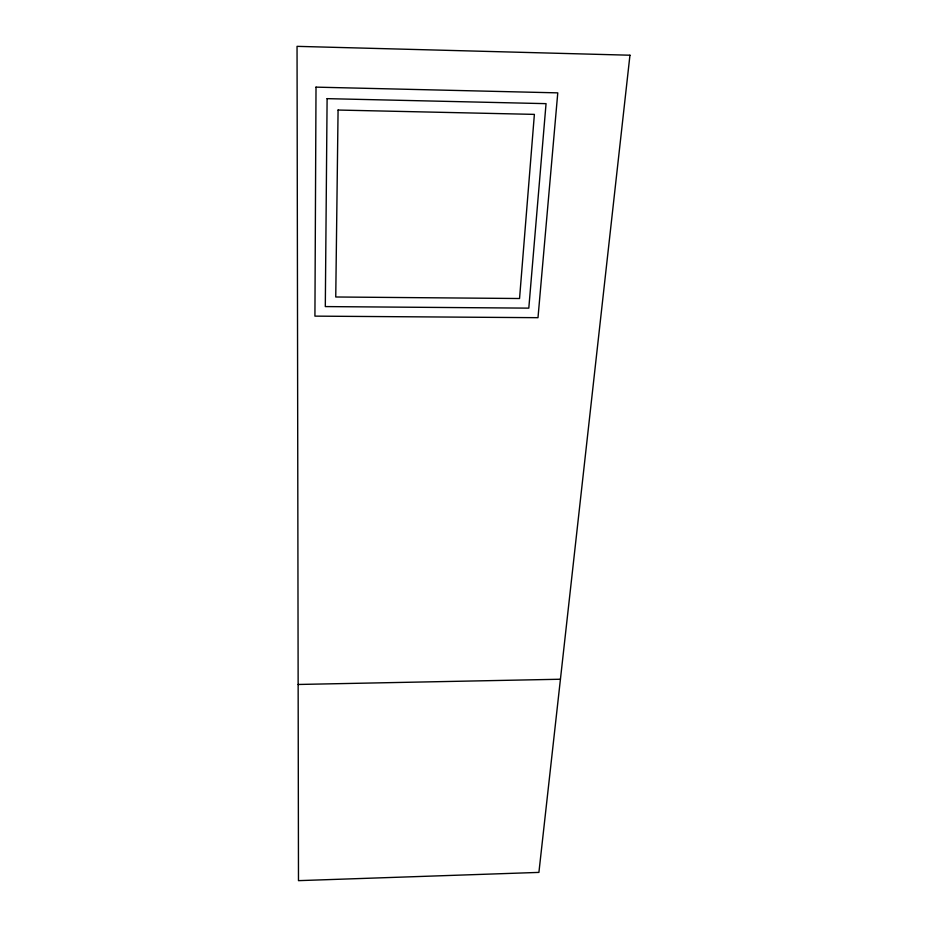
<?xml version="1.0" encoding="UTF-8"?>
<svg xmlns="http://www.w3.org/2000/svg" width="927" height="927" viewBox="0 0 927 927"><rect width="100%" height="100%" fill="white"/><g stroke="black" fill="none" stroke-linecap="round" stroke-linejoin="round"><path stroke-width="1.39" d="M298.146 684.474L560.441 679.236M316.014 87.138L314.925 316.13L537.996 317.683L557.776 92.862L316.014 87.138M327.104 98.644L325.307 306.582L528.807 308.135L546.049 103.65L327.104 98.644M338.077 110.046L335.748 296.988L519.549 298.517L534.381 114.38L338.077 110.046M629.954 55.214L538.911 872.4L298.482 880.65L297.046 46.35L629.954 55.214"/></g></svg>
